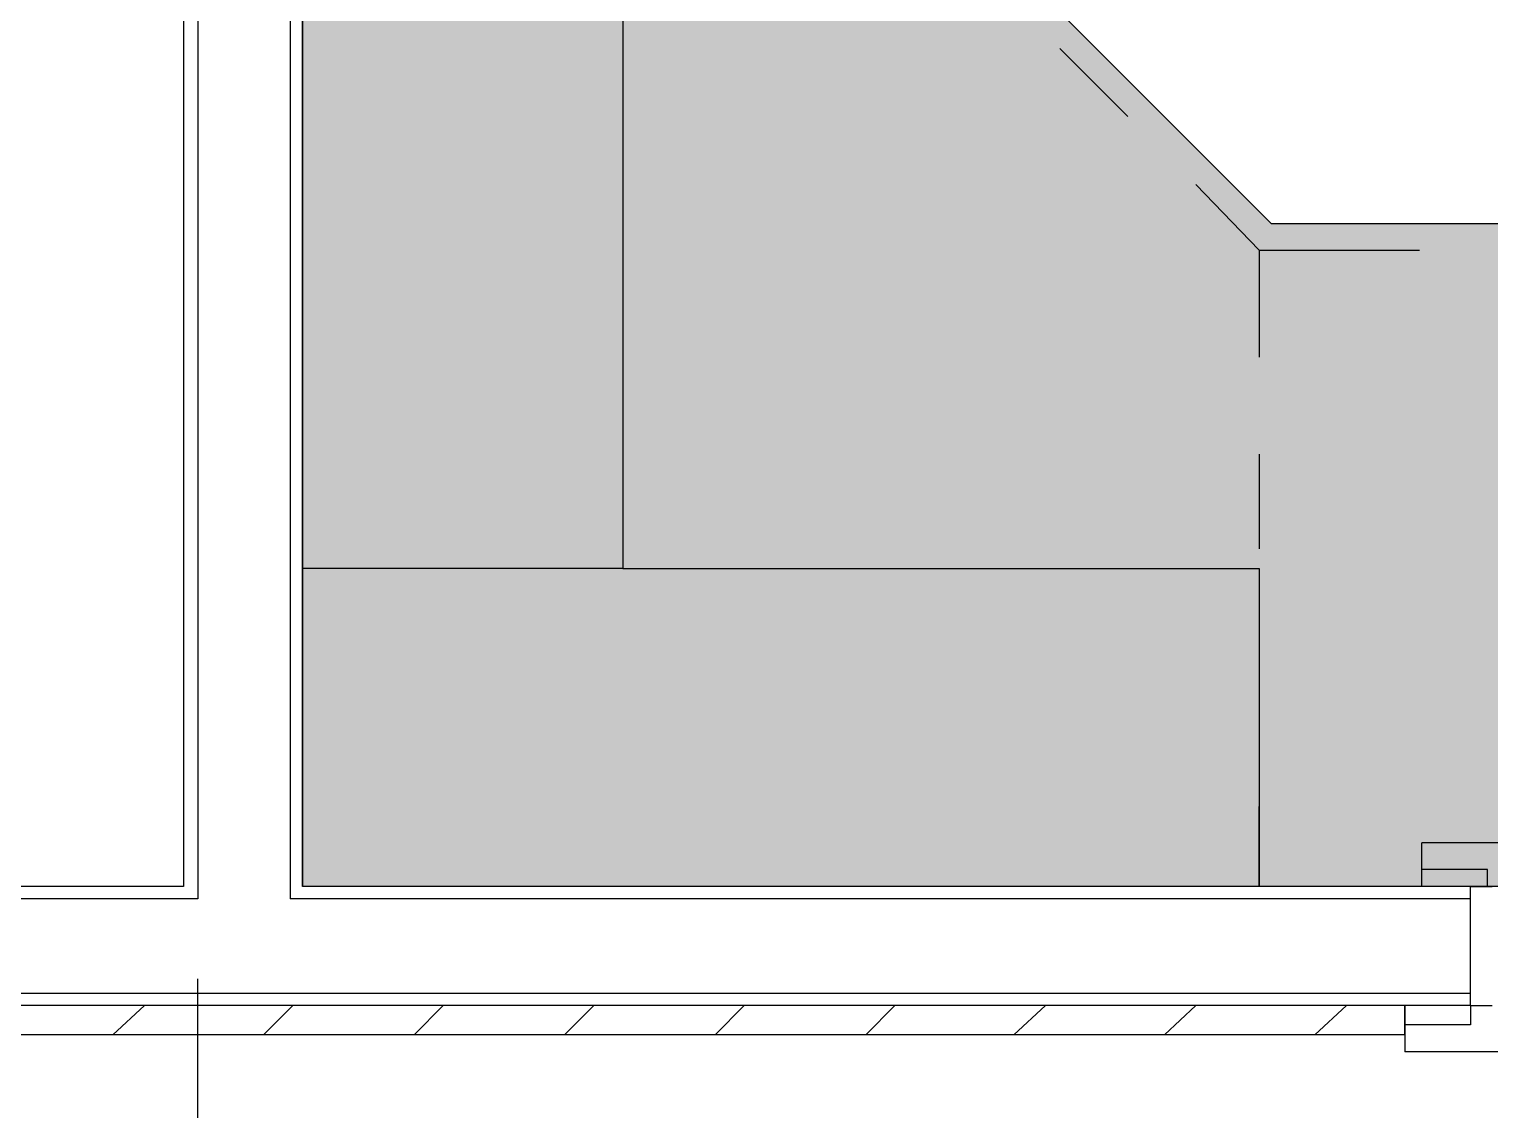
# Model space of a CAD drawing. Extents: x 0 to 810, y -8 to 614.
# Drawn here: x 176.8 to 249, y 121.9 to 175.3 of the extents above; entities that cross this region are included whole.
import ezdxf

# ---------------------------------------------------------------- set-up
doc = ezdxf.new("R2010")
doc.units = 0
doc.header["$MEASUREMENT"] = 0
doc.layers.add('Line', color=1, linetype='CONTINUOUS')
doc.layers.add('Poly', color=3, linetype='CONTINUOUS')

msp = doc.modelspace()

# ---------------------------------------------------------------- hatches: boundary and pattern name
at = {"layer": 'Poly', "true_color": 0xffffff}
for points in [[(190.32, 132.92), (190.32, 238.52), (192.36, 181.16)], [(190.32, 132.92), (219.84, 181.16), (238.2, 165.68)], [(219.84, 181.16), (190.32, 132.92), (192.36, 181.16)], [(238.2, 165.68), (219.84, 181.16), (223.2, 180.68)], [(190.32, 180.2), (221.88, 180.2), (190.32, 132.92)], [(190.32, 132.92), (221.88, 180.2), (237.6, 164.36)], [(206.16, 148.64), (190.32, 132.92), (190.32, 180.2)], [(190.32, 180.2), (206.16, 180.2), (206.16, 148.64)], [(190.32, 132.92), (238.2, 165.68), (250.8, 132.92)], [(238.2, 165.68), (260.88, 165.68), (250.8, 132.92)], [(237.6, 164.36), (237.6, 132.92), (190.32, 132.92)], [(263.88, 164.36), (263.88, 132.92), (237.6, 132.92)], [(263.88, 164.36), (237.6, 132.92), (237.6, 164.36)], [(190.32, 132.92), (206.16, 148.64), (237.6, 132.92)], [(237.6, 132.92), (206.16, 148.64), (237.6, 148.64)]]:
    msp.add_hatch(color=7, dxfattribs=at).paths.add_polyline_path(points, flags=0)

# ---------------------------------------------------------------- linework, layer by layer
at = {"layer": 'Line', "color": 178, "true_color": 0x000000}
for p, q in [((184.44, 240.2), (184.44, 132.92)), ((185.16, 240.2), (185.16, 132.32)), ((189.72, 240.2), (189.72, 132.32)), ((190.32, 240.2), (190.32, 132.92)), ((190.32, 132.92), (190.32, 238.52)), ((223.2, 180.68), (238.2, 165.68)), ((190.32, 148.64), (190.32, 180.2)), ((206.16, 180.2), (206.16, 148.64)), ((227.76, 174.32), (231.12, 170.96)), ((190.32, 173.24), (190.32, 168.44)), ((234.48, 167.6), (237.6, 164.36)), ((238.2, 165.68), (310.8, 165.68)), ((237.6, 164.36), (237.6, 159.08)), ((237.6, 164.36), (245.52, 164.36)), ((237.6, 164.36), (237.6, 159.08)), ((190.32, 163.76), (190.32, 159.08)), ((190.32, 154.28), (190.32, 149.6)), ((237.6, 154.28), (237.6, 149.6)), ((237.6, 154.28), (237.6, 149.6)), ((190.32, 132.92), (190.32, 148.64)), ((206.16, 148.64), (190.32, 148.64)), ((206.16, 148.64), (237.6, 148.64)), ((237.6, 148.64), (237.6, 132.92)), ((190.32, 144.8), (190.32, 140.12)), ((237.6, 144.8), (237.6, 140.12)), ((237.6, 144.8), (237.6, 140.12)), ((190.32, 132.92), (190.32, 136.88)), ((237.6, 132.92), (237.6, 136.88)), ((237.6, 132.92), (237.6, 136.88)), ((245.64, 132.92), (245.64, 135.08)), ((329.28, 135.08), (245.64, 135.08)), ((248.88, 133.76), (245.64, 133.76)), ((245.64, 132.92), (245.64, 133.76)), ((248.88, 132.92), (248.88, 133.76)), ((184.44, 132.92), (20.4, 132.92)), ((311.28, 132.92), (190.32, 132.92)), ((248.04, 132.92), (190.32, 132.92)), ((248.88, 132.92), (245.64, 132.92)), ((248.04, 127.04), (248.04, 132.92)), ((248.04, 132.92), (249.12, 132.92)), ((248.04, 127.04), (248.04, 132.92)), ((185.16, 132.32), (19.8, 132.32)), ((248.04, 132.32), (189.72, 132.32)), ((248.04, 127.64), (248.04, 132.32)), ((185.16, 75.44), (185.16, 128.36)), ((185.16, 51.8), (185.16, 128.36)), ((244.8, 127.04), (14.52, 127.04)), ((248.04, 127.04), (14.52, 127.04)), ((248.04, 127.64), (19.8, 127.64)), ((180.96, 125.6), (182.52, 127.04)), ((189.84, 127.04), (188.4, 125.6)), ((195.84, 125.6), (197.28, 127.04)), ((203.28, 125.6), (204.72, 127.04)), ((210.72, 125.6), (212.16, 127.04)), ((218.16, 125.6), (219.6, 127.04)), ((225.48, 125.6), (227.04, 127.04)), ((232.92, 125.6), (234.48, 127.04)), ((240.36, 125.6), (241.92, 127.04)), ((244.8, 125.6), (244.8, 127.04)), ((244.8, 127.04), (244.8, 124.76)), ((244.8, 127.04), (244.8, 126.08)), ((248.04, 127.04), (249.12, 127.04)), ((248.04, 127.04), (248.04, 126.08)), ((244.8, 125.6), (13.08, 125.6)), ((248.04, 126.08), (244.8, 126.08)), ((330.12, 124.76), (244.8, 124.76))]:
    msp.add_line(p, q, dxfattribs=at)

doc.saveas('drawing.dxf')
